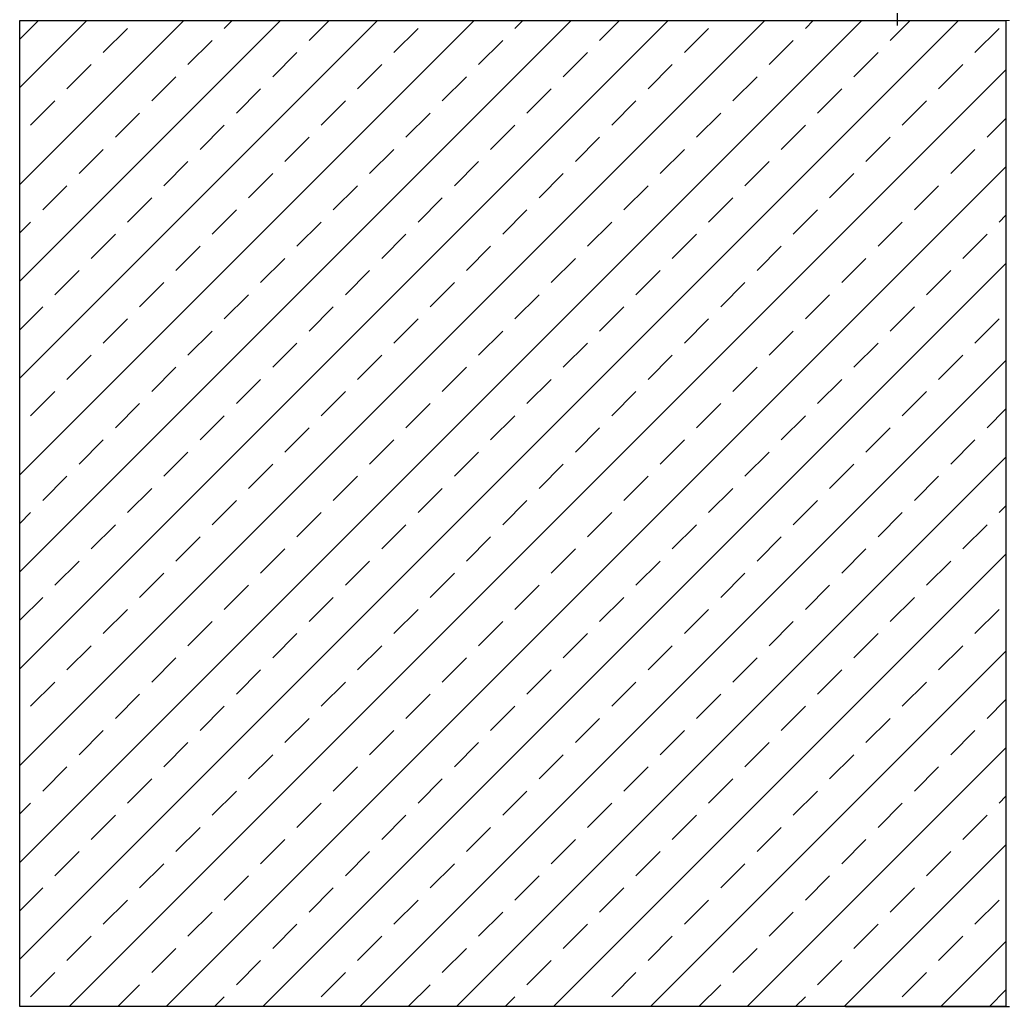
# Model space of a CAD drawing. Header units: millimetres. Extents: x 809 to 8159, y 33 to 4533.
# Drawn here: x 3916.8 to 4007.2, y 3010.3 to 3100.4 of the extents above; entities that cross this region are included whole.
import ezdxf

# ---------------------------------------------------------------- set-up
doc = ezdxf.new("R2010")
doc.units = ezdxf.units.MM
doc.linetypes.add('DASHED', pattern=[19.05, 12.7, -6.35])
doc.linetypes.add('HIDDEN', pattern=[0.375, 0.25, -0.125])
for name, color, linetype, lineweight in [('B.A.TARAMA', 124, 'DASHED', 15), ('BETONARME', 3, 'Continuous', 25), ('TEZGAH', 7, 'Continuous', 0)]:
    doc.layers.add(name, color=color, linetype=linetype, lineweight=lineweight)
doc.layers.add('GORUNUS-TARAMA', color=11, linetype='Continuous')

# ---------------------------------------------------------------- blocks, each defined once
blk = doc.blocks.new('rhtrtrthrthrth')
at = {"layer": 'B.A.TARAMA'}
h = blk.add_hatch(dxfattribs=at)
h.set_pattern_fill('ANSI33', color=256, scale=25, style=0, pattern_type=0)
h.set_pattern_definition([(45, (32415.317, -23322.9636), (-4.419417, 4.419417), []), (45, (32419.736, -23322.9636), (-4.419417, 4.419417), [3.125, -1.5625])])
h.paths.add_polyline_path([(35872.556, -20490.926), (35962.556, -20490.926), (35962.556, -20580.926), (35872.556, -20580.926)], flags=0)
at = {"layer": 'BETONARME', "elevation": 0}
blk.add_lwpolyline([(35872.556, -20490.926), (35962.556, -20490.926), (35962.556, -20580.926), (35872.556, -20580.926)], close=True, dxfattribs=at)
blk = doc.blocks.new('trthrttrtrthrth')
at = {"layer": 'B.A.TARAMA'}
blk.add_blockref('rhtrtrthrthrth', (0, 5000), dxfattribs=at)
blk = doc.blocks.new('ajsdfxcvzx')
blk.add_line((35952.868, -5490.121), (35952.868, -5491.39))
at = {"const_width": 0.1, "elevation": 0}
blk.add_lwpolyline([(35948.123, -5490.926), (35963.118, -5490.926)], dxfattribs=at)
at = {"const_width": 0.1}
blk.add_lwpolyline([(35948.123, -5580.926), (35963.118, -5580.926)], dxfattribs=at)

msp = doc.modelspace()

# ---------------------------------------------------------------- block references
at = {"layer": 'GORUNUS-TARAMA'}
msp.add_blockref('ajsdfxcvzx', (-31955.956, 8591.274), dxfattribs=at)
at = {"layer": 'TEZGAH', "color": 0, "linetype": 'HIDDEN', "lineweight": -2, "ltscale": 35}
msp.add_blockref('trthrttrtrthrth', (-31955.727, 18591.274), dxfattribs=at)

doc.saveas('drawing.dxf')
